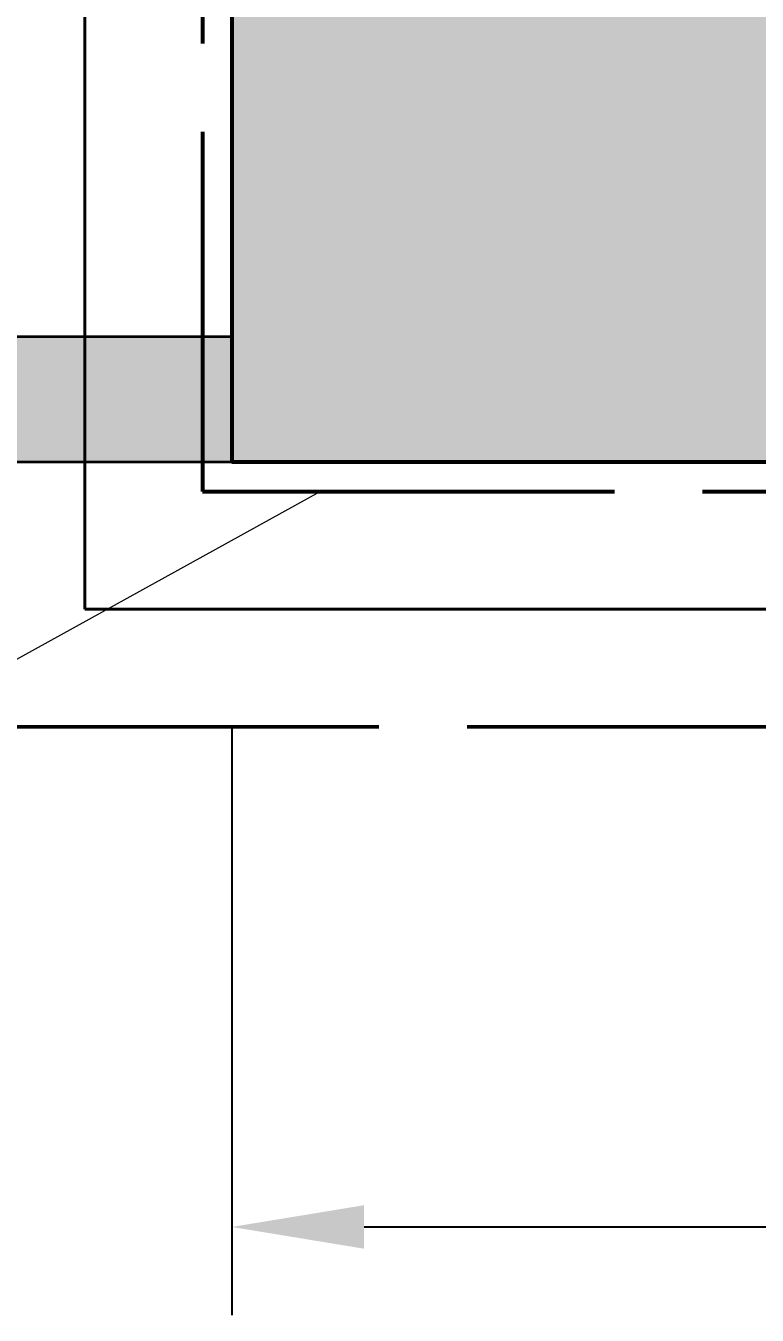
# Model space of a CAD drawing. Header units: millimetres. Extents: x 71 to 41929, y 71 to 131329.
# Drawn here: x 15201 to 16078, y 84194 to 85740 of the extents above; entities that cross this region are included whole.
import ezdxf

# ---------------------------------------------------------------- set-up
doc = ezdxf.new("R2010")
doc.units = ezdxf.units.MM
doc.linetypes.add('DASH_494_106', pattern=[599.722222, 493.888889, -105.833333])
for name, color, linetype in [('DIMENSIONS', 7, 'Continuous'), ('GEOFAB', 5, 'Continuous'), ('LEADERS', 7, 'Continuous'), ('MODULE_ART', 7, 'Continuous'), ('PIPES', 7, 'Continuous'), ('TANK', 7, 'Continuous')]:
    doc.layers.add(name, color=color, linetype=linetype)
doc.styles.add('ARIAL', font='arial.ttf')
doc.dimstyles.get("Standard").update_dxf_attribs({"dimtxt": 2.5, "dimasz": 2.5, "dimexe": 1.25, "dimexo": 0.625, "dimtad": 1, "dimcen": 2.5, "dimazin": 3, "dimtfac": 1, "dimtmove": 0, "dimatfit": 3})

# ---------------------------------------------------------------- blocks, each defined once
blk = doc.blocks.new('atlancube_face')
at = {"true_color": 0x000000}
blk.add_solid([(-1.8, -1.8), (1151.8, -1.8), (-1.8, 781.8), (1151.8, 781.8)], dxfattribs=at)

msp = doc.modelspace()

# ---------------------------------------------------------------- linework, layer by layer
at = {"layer": 'GEOFAB', "color": 6, "lineweight": 40}
for q in [(15271.3, 87276.9), (30574, 85040.6)]:
    msp.add_line((15271.3, 85040.6), q, dxfattribs=at)
at = {"layer": 'GEOFAB', "color": 5, "linetype": 'DASH_494_106', "lineweight": 50}
msp.add_line((15130.1, 84899.4), (30715.1, 84899.4), dxfattribs=at)
at = {"layer": 'GEOFAB', "color": 5, "linetype": 'DASH_494_106', "lineweight": 53}
msp.add_lwpolyline([(15412.4, 85181.7), (30432.9, 85181.7), (30432.9, 86812.2), (15412.4, 86812.2)], close=True, dxfattribs=at)
at = {"layer": 'LEADERS', "lineweight": 18}
msp.add_line((14495.1, 84596.1), (15553.5, 85181.7), dxfattribs=at)
at = {"layer": 'PIPES', "lineweight": 35}
msp.add_lwpolyline([(14742.1, 85216.9), (15447.6, 85216.9), (15447.6, 85366.9), (14742.1, 85366.9)], close=True, dxfattribs=at)
at = {"layer": 'PIPES', "true_color": 0xbfbfbf}
msp.add_solid([(14742.1, 85216.9), (15447.6, 85216.9), (14742.1, 85366.9), (15447.6, 85366.9)], dxfattribs=at)
at = {"layer": 'TANK', "lineweight": 53}
msp.add_lwpolyline([(15447.6, 85216.9), (30397.6, 85216.9), (30397.6, 86776.9), (15447.6, 86776.9)], close=True, dxfattribs=at)

# ---------------------------------------------------------------- block references
at = {"layer": 'MODULE_ART'}
msp.add_blockref('atlancube_face', (15447.6, 85216.9), dxfattribs=at)

# ---------------------------------------------------------------- dimensions: what is measured, and where the dimension line sits
at = {"layer": 'DIMENSIONS'}
msp.add_linear_dim(base=(15447.6, 84299.7), p1=(15447.6, 84899.4), p2=(30397.6, 84899.4), dimstyle='Standard', override={"dimtxt": 202.071111, "dimasz": 158.75, "dimexe": 105.833333, "dimexo": 0, "dimgap": 88.194444, "dimtad": 1, "dimtih": 0, "dimtoh": 0, "dimdec": 0, "dimtxsty": 'ARIAL', "dimclrd": 7, "dimclre": 7, "dimclrt": 7}, dxfattribs=at).render()

doc.saveas('drawing.dxf')
